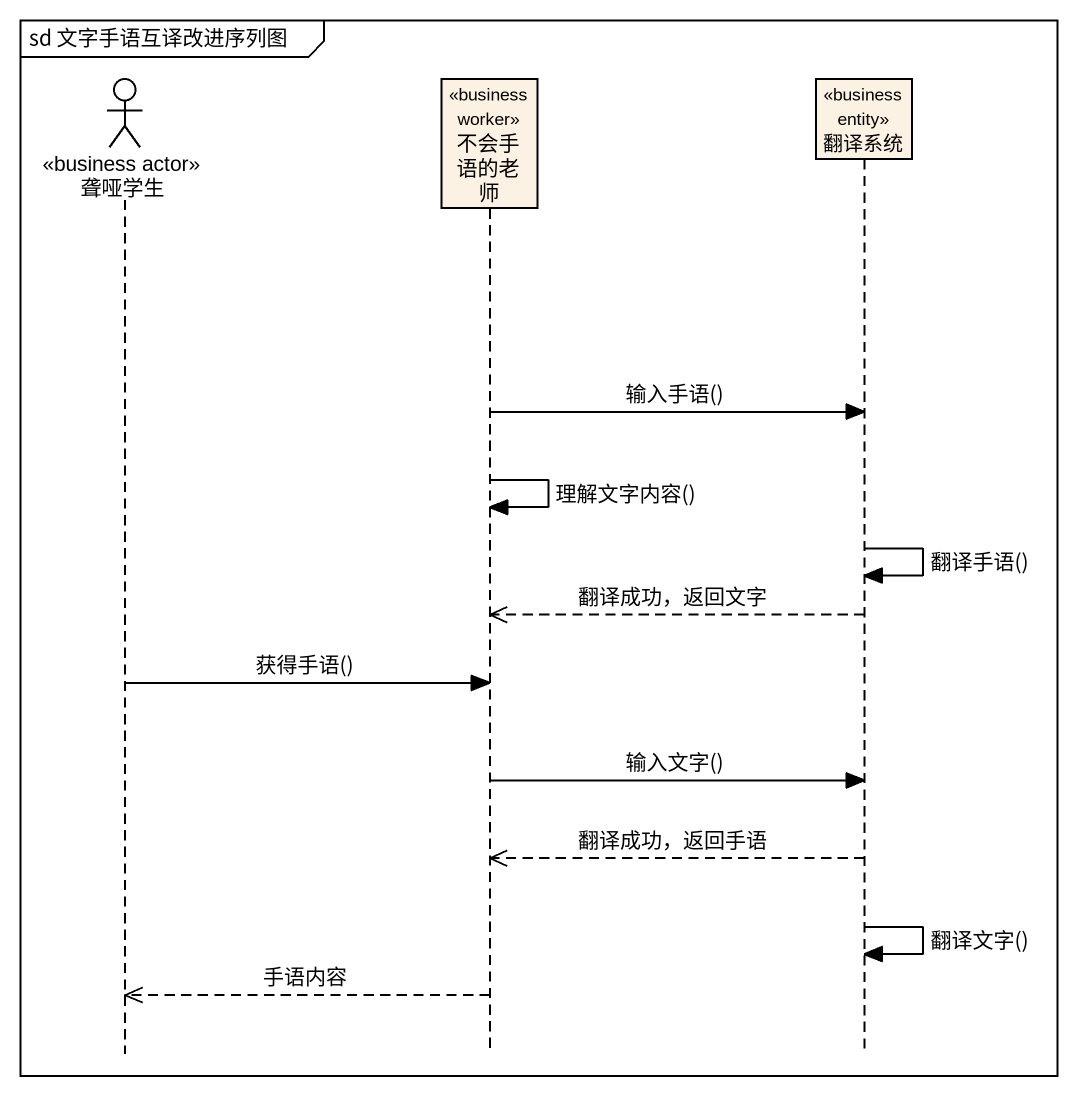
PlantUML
@startuml
mainframe sd 文字手语互译改进序列图
hide footbox
actor 聋哑学生 <<business actor>>
participant 不会手语的老师 <<business worker>>
participant 翻译系统 <<business entity>>

不会手语的老师 -> 翻译系统 : 输入手语()
不会手语的老师 -> 不会手语的老师 : 理解文字内容()
翻译系统 -> 翻译系统 : 翻译手语()
翻译系统 -->> 不会手语的老师 : 翻译成功，返回文字
聋哑学生 -> 不会手语的老师 : 获得手语()
不会手语的老师 -> 翻译系统 : 输入文字()
翻译系统 -->> 不会手语的老师 : 翻译成功，返回手语
翻译系统 -> 翻译系统 : 翻译文字()
不会手语的老师 -->> 聋哑学生 : 手语内容
@enduml
